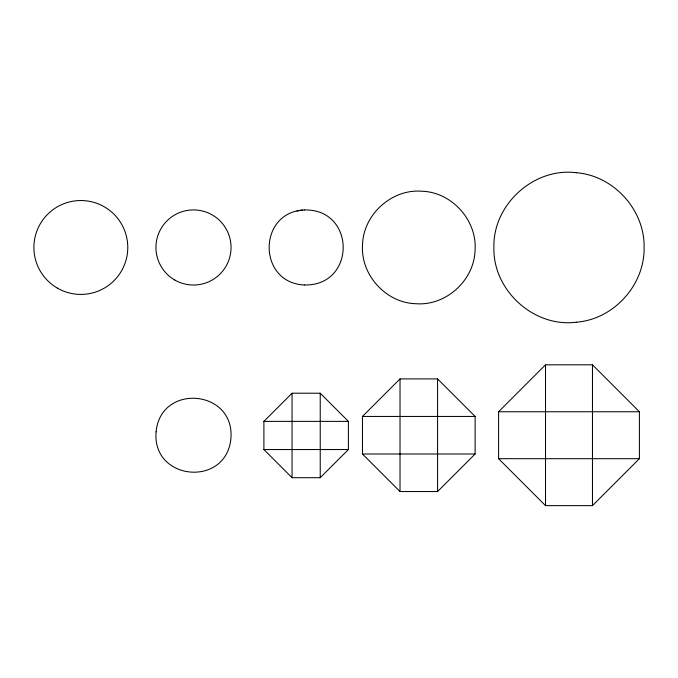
<?xml version="1.0" encoding="UTF-8"?>
<svg xmlns="http://www.w3.org/2000/svg" width="678" height="678" viewBox="0 0 678 678"><rect width="100%" height="100%" fill="white"/><g stroke="black" fill="none" stroke-linecap="round" stroke-linejoin="round"><path stroke-width="1.02" d="M263.895 421.377L292.065 393.215L320.228 393.215L348.39 421.377L348.39 449.539L320.228 477.702L292.065 477.702L263.895 449.539L263.895 421.377L348.39 421.377M362.467 416.445L400.02 378.9L437.573 378.9L475.125 416.445L475.125 453.997L437.573 491.55L400.02 491.55L362.467 453.997L362.467 416.445L475.125 416.445M498.593 411.758L545.527 364.815L592.47 364.815L639.405 411.758L639.405 458.692L592.47 505.635L545.527 505.635L498.593 458.692L498.593 411.758L639.405 411.758M304.303 209.968C257.454 212.011 257.454 282.929 304.303 284.972M297.023 211.044L298.82 210.638M300.634 210.324L302.464 210.104M576.359 322.211C613.76 319.372 644.846 284.87 644.1 247.47C644.846 210.07 613.76 175.568 576.359 172.729M576.351 322.211C533.755 327.72 492.753 290.209 493.898 247.47C492.753 204.731 533.755 167.22 576.351 172.729M304.312 209.968C356.136 208.629 356.128 286.319 304.303 284.972M263.895 449.539L348.39 449.539M362.467 453.997L475.125 453.997M498.593 458.692L639.405 458.692M592.47 364.815L592.47 505.635M545.527 364.815L545.527 505.635M437.573 378.9L437.573 491.55M400.02 378.9L400.02 491.55M320.228 393.215L320.228 477.702M292.065 393.215L292.065 477.702M362.535 244.707C360.349 274.683 385.901 303.041 416.038 303.727C446.107 306.007 474.269 280.26 475.058 250.233C477.236 220.257 451.684 191.899 421.555 191.213C391.486 188.933 363.323 214.68 362.535 244.707M156.093 431.852C151.821 480.88 226.308 487.677 230.893 438.598C235.156 389.562 160.669 382.773 156.093 431.852M57.367 288.116A46.935 46.935 0 0 0 127.778 247.47A46.935 46.935 0 0 0 57.367 206.824A46.935 46.935 0 0 0 57.367 288.116M174.712 279.989A37.553 37.553 0 0 0 231.045 247.47A37.553 37.553 0 0 0 174.712 214.951A37.553 37.553 0 0 0 174.712 279.989"/></g></svg>
